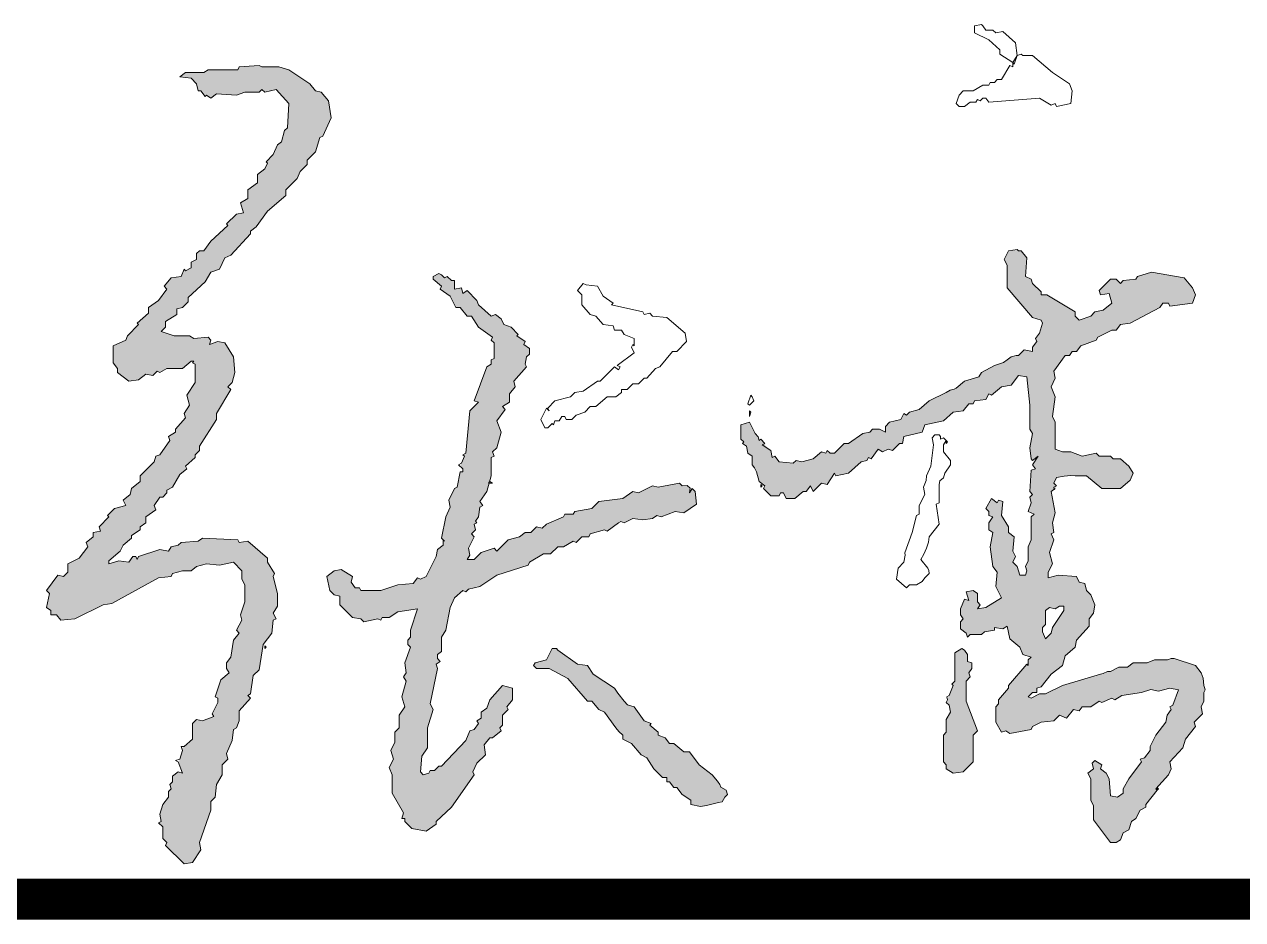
# Model space of a CAD drawing. Extents: x 1188826 to 1909461, y 608442 to 1651179.
# Drawn here: x 1319473 to 1319993, y 665252 to 665634 of the extents above; entities that cross this region are included whole.
import ezdxf

# ---------------------------------------------------------------- set-up
doc = ezdxf.new("R2010")
doc.units = 0
doc.header["$LTSCALE"] = 1000
doc.header["$MEASUREMENT"] = 0
doc.layers.add('图框', color=140, linetype='Continuous')
doc.layers.add('签名', color=7, linetype='Continuous', lineweight=18)

# ---------------------------------------------------------------- blocks, each defined once
blk = doc.blocks.new('tq123')
at = {"layer": '签名'}
h = blk.add_hatch(color=2, dxfattribs=at)
h.dxf.hatch_style = 1
h.paths.add_polyline_path([(-1979, 7874.9), (-1968.1, 7876.1), (-1966.9, 7878.5), (-1958.5, 7880.9), (-1951.2, 7880.9), (-1946.4, 7884.5), (-1937.9, 7887), (-1927, 7885.8), (-1914.9, 7888.2), (-1907.7, 7880.9), (-1907.7, 7873.7), (-1905.2, 7868.8), (-1905.2, 7854.3), (-1908.9, 7843.4), (-1907.7, 7838.6), (-1912.5, 7830.1), (-1910.1, 7827.7), (-1914.9, 7821.6), (-1917.3, 7807.1), (-1921, 7802.3), (-1921, 7797.5), (-1918.5, 7793.8), (-1925.8, 7787.8), (-1930.6, 7773.3), (-1928.2, 7772), (-1928.2, 7768.4), (-1933.1, 7758.7), (-1931.8, 7756.3), (-1941.5, 7752.7), (-1946.4, 7753.9), (-1950, 7750.3), (-1950, 7737), (-1959.1, 7729.3), (-1958.5, 7727.3), (-1961.9, 7717), (-1958.5, 7707.9), (-1962.1, 7709.1), (-1966.9, 7705.5), (-1966.9, 7700.7), (-1969.3, 7698.3), (-1968.1, 7694.6), (-1970.6, 7692.2), (-1970.6, 7687.4), (-1975.4, 7681.3), (-1977.8, 7672.9), (-1976.6, 7666.8), (-1979, 7665.6), (-1975.4, 7662), (-1975.4, 7652.3), (-1971.8, 7648.7), (-1973, 7646.3), (-1957.2, 7630.5), (-1950, 7631.7), (-1942.7, 7642.6), (-1943.9, 7648.7), (-1934.3, 7676.5), (-1934.3, 7683.7), (-1930.6, 7687.4), (-1929.4, 7698.3), (-1924.6, 7706.7), (-1924.6, 7715.2), (-1919.8, 7720), (-1921, 7724.9), (-1916.1, 7735.8), (-1914.9, 7745.4), (-1912.5, 7746.6), (-1910.1, 7752.7), (-1910.1, 7761.2), (-1900.4, 7772), (-1902.8, 7774.5), (-1900.4, 7775.7), (-1898, 7791.4), (-1893.1, 7796.2), (-1889.5, 7818), (-1882.3, 7827.7), (-1881, 7838.6), (-1878.6, 7839.8), (-1881, 7844.6), (-1877.4, 7850.7), (-1877.4, 7861.6), (-1881, 7876.1), (-1879.8, 7878.5), (-1885.9, 7888.2), (-1885.9, 7891.8), (-1902.8, 7906.3), (-1910.1, 7905.1), (-1911.3, 7907.5), (-1941.5, 7908.7), (-1945.2, 7906.3), (-1959.7, 7905.1), (-1962.1, 7902.7), (-1968.1, 7901.5), (-1970.6, 7897.8), (-1977.8, 7899.1), (-1996, 7893), (-1997.2, 7890.6), (-1998.4, 7893), (-2000.8, 7893), (-2004.4, 7888.2), (-2012.9, 7889.4), (-2021.4, 7887), (-2021.4, 7889.4), (-2011.7, 7897.8), (-2009.3, 7902.7), (-2002, 7908.7), (-2002, 7911.2), (-1994.7, 7916), (-1994.7, 7918.4), (-1989.9, 7922), (-1989.9, 7926.9), (-1981.4, 7932.9), (-1982.7, 7936.6), (-1977.8, 7943.8), (-1975.4, 7943.8), (-1971.8, 7947.4), (-1971.8, 7949.9), (-1966.9, 7952.3), (-1960.9, 7963.2), (-1954.8, 7968), (-1956, 7970.4), (-1947.6, 7977.7), (-1947.6, 7980.1), (-1943.9, 7983.7), (-1943.9, 7987.4), (-1929.4, 8010.3), (-1929.4, 8015.2), (-1917.3, 8035.7), (-1919.8, 8038.2), (-1916.1, 8041.8), (-1913.7, 8050.3), (-1914.9, 8063.6), (-1922.2, 8075.7), (-1928.2, 8076.9), (-1935.5, 8074.4), (-1934.3, 8078.1), (-1936.7, 8080.5), (-1948.8, 8079.3), (-1952.4, 8081.7), (-1965.7, 8081.7), (-1976.6, 8085.3), (-1973, 8089), (-1973, 8093.8), (-1963.3, 8099.9), (-1963.3, 8104.7), (-1958.5, 8105.9), (-1953.6, 8110.7), (-1953.6, 8114.4), (-1939.1, 8127.7), (-1934.3, 8136.1), (-1927, 8138.6), (-1922.2, 8148.2), (-1917.3, 8150.7), (-1900.4, 8168.8), (-1900.4, 8171.2), (-1895.6, 8174.8), (-1885.9, 8188.2), (-1870.2, 8201.5), (-1870.2, 8206.3), (-1860.5, 8216), (-1858.1, 8222), (-1852, 8228.1), (-1852, 8231.7), (-1844.8, 8239), (-1841.1, 8251.1), (-1838.7, 8252.3), (-1831.5, 8268), (-1833.9, 8282.5), (-1839.9, 8289.8), (-1844.8, 8291), (-1849.6, 8297), (-1867.7, 8309.1), (-1876.2, 8311.5), (-1890.7, 8311.5), (-1893.1, 8312.7), (-1910.1, 8311.5), (-1911.3, 8309.1), (-1936.7, 8309.1), (-1940.3, 8306.7), (-1956, 8306.7), (-1960.9, 8303.1), (-1951.2, 8301.9), (-1946.4, 8297), (-1945.2, 8291), (-1942.7, 8291), (-1939.1, 8286.1), (-1937.9, 8287.3), (-1934.3, 8284.9), (-1929.4, 8288.5), (-1912.5, 8287.3), (-1905.2, 8289.8), (-1893.1, 8289.8), (-1890.7, 8292.2), (-1888.3, 8289.8), (-1878.6, 8292.2), (-1867.7, 8280.1), (-1868.9, 8259.5), (-1871.4, 8257.1), (-1873.8, 8247.4), (-1877.4, 8245), (-1881, 8236.5), (-1887.1, 8230.5), (-1885.9, 8229.3), (-1888.3, 8224.4), (-1894.3, 8219.6), (-1894.3, 8212.3), (-1902.8, 8206.3), (-1902.8, 8199), (-1908.9, 8195.4), (-1906.4, 8186.9), (-1912.5, 8185.7), (-1921, 8177.3), (-1919.8, 8176.1), (-1934.3, 8162.7), (-1940.3, 8154.3), (-1943.9, 8154.3), (-1946.4, 8151.9), (-1946.4, 8147), (-1951.2, 8144.6), (-1951.2, 8139.8), (-1958.2, 8136.3), (-1959.7, 8132.5), (-1968.1, 8131.3), (-1974.2, 8124), (-1971.8, 8121.6), (-1979, 8111.9), (-1987.5, 8105.9), (-1987.5, 8101.1), (-1997.2, 8092.6), (-1996, 8091.4), (-2005.6, 8081.7), (-2006.8, 8078.1), (-2017.7, 8073.2), (-2017.7, 8058.7), (-2014.1, 8053.9), (-2014.1, 8050.3), (-2004.4, 8043), (-1996, 8044.2), (-1989.9, 8049), (-1983.9, 8047.8), (-1980.2, 8051.5), (-1977.8, 8050.3), (-1971.8, 8053.9), (-1958.5, 8053.9), (-1951.2, 8059.9), (-1948.8, 8059.9), (-1950, 8058.7), (-1947.6, 8057.5), (-1947.6, 8041.8), (-1954.8, 8030.9), (-1952.4, 8022.4), (-1957.2, 8015.2), (-1956, 8011.5), (-1964.5, 8001.9), (-1964.5, 7999.5), (-1970.6, 7995.8), (-1969.3, 7992.2), (-1977.8, 7980.1), (-1981.4, 7978.9), (-1982.7, 7974.1), (-1994.7, 7962), (-1994.7, 7957.1), (-2002, 7951.1), (-2003.2, 7946.2), (-2009.3, 7941.4), (-2006.8, 7936.6), (-2016.5, 7934.1), (-2022.6, 7928.1), (-2021.4, 7926.9), (-2029.8, 7918.4), (-2028.6, 7914.8), (-2034.7, 7913.6), (-2034.7, 7909.9), (-2040.7, 7905.1), (-2039.5, 7901.5), (-2046.8, 7891.8), (-2056.4, 7887), (-2056.4, 7879.7), (-2060.1, 7876.1), (-2064.9, 7877.3), (-2074.6, 7864), (-2072.2, 7861.6), (-2074.6, 7849.5), (-2071, 7847), (-2071, 7843.4), (-2066.1, 7843.4), (-2062.5, 7838.6), (-2050.4, 7839.8), (-2026.2, 7851.9), (-2018.9, 7853.1)])
h = blk.add_hatch(color=2, dxfattribs=at)
h.dxf.hatch_style = 1
h.paths.add_polyline_path([(-1198.4, 8068.4), (-1194.7, 8068.4), (-1191.1, 8073.2), (-1177.8, 8078.1), (-1176.6, 8080.5), (-1164.5, 8086.5), (-1160.9, 8086.5), (-1157.2, 8091.4), (-1148.8, 8092.6), (-1123.4, 8105.9), (-1121, 8109.5), (-1116.1, 8109.5), (-1114.9, 8107.1), (-1095.6, 8109.5), (-1093.1, 8116.8), (-1095.6, 8122.8), (-1102.8, 8131.3), (-1130.6, 8136.1), (-1142.7, 8132.5), (-1143.9, 8130.1), (-1154.8, 8128.9), (-1157.2, 8126.5), (-1160.9, 8130.1), (-1165.7, 8130.1), (-1175.4, 8120.4), (-1174.2, 8116.8), (-1166.9, 8118), (-1164.5, 8109.5), (-1171.8, 8103.5), (-1179, 8102.3), (-1182.6, 8098.6), (-1192.3, 8095), (-1195.9, 8098.6), (-1195.9, 8102.3), (-1220.1, 8116.8), (-1225, 8116.8), (-1225, 8119.2), (-1232.2, 8126.5), (-1233.4, 8130.1), (-1238.3, 8132.5), (-1237.1, 8148.2), (-1241.9, 8154.3), (-1244.3, 8154.3), (-1245.5, 8155.5), (-1252.8, 8154.3), (-1256.4, 8147), (-1254, 8142.2), (-1254, 8122.8), (-1232.2, 8097.4), (-1225, 8095), (-1223.8, 8092.6), (-1226.2, 8084.1), (-1229.8, 8079.3), (-1228.6, 8076.9), (-1232.2, 8072), (-1232.2, 8068.4), (-1239.5, 8069.6), (-1244.3, 8064.8), (-1246.3, 8064.9), (-1250.4, 8063.6), (-1254, 8061.1), (-1257.2, 8058.9), (-1264.9, 8056.3), (-1275.8, 8050.3), (-1278.2, 8046.6), (-1290.3, 8043), (-1297.6, 8037), (-1299.3, 8036.2), (-1302.6, 8035.2), (-1306, 8033.3), (-1320.5, 8026.1), (-1329, 8018.8), (-1337.5, 8016.4), (-1339.9, 8014), (-1342.3, 8015.2), (-1344.7, 8010.3), (-1354.4, 8007.9), (-1358, 8004.3), (-1358, 7999.5), (-1362.9, 8001.9), (-1368.9, 8001.9), (-1371.3, 7999.5), (-1377.4, 7998.2), (-1389.5, 7989.8), (-1393.1, 7989.8), (-1401.6, 7981.3), (-1405.2, 7981.3), (-1407.6, 7983.7), (-1408.8, 7981.3), (-1412.5, 7982.5), (-1419.7, 7976.5), (-1429.4, 7974.1), (-1434.2, 7975.3), (-1436.7, 7972.8), (-1448.8, 7974.1), (-1452.4, 7978.9), (-1454.8, 7977.7), (-1456, 7983.7), (-1460.4, 7987.6), (-1460.9, 7989.8), (-1464.5, 7993.4), (-1465.7, 7992.2), (-1466.7, 7995.3), (-1469.3, 7998.2), (-1474.2, 8007.9), (-1481.4, 8005.5), (-1481.4, 7993.4), (-1479, 7991), (-1480.2, 7989.8), (-1476.6, 7987.4), (-1475.4, 7981.3), (-1471.7, 7978.9), (-1471.7, 7971.6), (-1469.6, 7968.4), (-1468.1, 7965.6), (-1465.7, 7957.1), (-1460.9, 7953.5), (-1462.1, 7951.1), (-1456, 7945), (-1448.8, 7945), (-1447.5, 7947.4), (-1445.1, 7947.4), (-1442.7, 7942.6), (-1435.4, 7942.6), (-1428.2, 7948.7), (-1425.8, 7948.7), (-1422.1, 7953.5), (-1419.7, 7948.7), (-1412.5, 7955.9), (-1407.6, 7954.7), (-1401.6, 7964.4), (-1400.4, 7962), (-1389.5, 7964.4), (-1378.6, 7974.1), (-1373.8, 7975.3), (-1372.5, 7977.7), (-1370.1, 7976.5), (-1364.1, 7984.9), (-1360.5, 7982.5), (-1355.6, 7984.9), (-1352, 7983.7), (-1345.9, 7989.8), (-1343.5, 7989.8), (-1342.3, 7995.8), (-1326.6, 7999.5), (-1324.2, 8005.5), (-1308.4, 8009.1), (-1300, 8016.4), (-1291.5, 8017.6), (-1286.7, 8023.6), (-1283, 8023.6), (-1281.8, 8026.1), (-1272.2, 8027.3), (-1269.7, 8032.1), (-1267.3, 8030.9), (-1258.8, 8038.2), (-1250.4, 8039.4), (-1244.3, 8047.8), (-1237.1, 8046.6), (-1234.7, 8022.4), (-1234.7, 8001.9), (-1232.2, 7998.2), (-1234.7, 7986.1), (-1233.4, 7976.5), (-1232.2, 7975.3), (-1227.4, 7978.9), (-1232.2, 7971.6), (-1229.8, 7968), (-1233.4, 7966.8), (-1234.7, 7948.7), (-1232.2, 7946.2), (-1234.7, 7943.8), (-1233.4, 7939), (-1235.9, 7931.7), (-1231, 7929.3), (-1233.4, 7926.9), (-1233.4, 7907.5), (-1235.9, 7901.5), (-1235.9, 7889.4), (-1238.3, 7884.5), (-1237.1, 7880.9), (-1238.3, 7877.3), (-1243.1, 7877.3), (-1245.5, 7884.5), (-1249.2, 7888.2), (-1246.8, 7893), (-1249.2, 7897.8), (-1248, 7909.9), (-1252.8, 7913.6), (-1252.8, 7918.4), (-1258.8, 7928.1), (-1257.6, 7940.2), (-1261.3, 7941.4), (-1262.5, 7939), (-1267.3, 7942.6), (-1272.2, 7934.1), (-1269.7, 7931.7), (-1269.7, 7928.1), (-1266.1, 7926.9), (-1269.7, 7922), (-1269.7, 7916), (-1266.1, 7913.6), (-1268.5, 7901.5), (-1266.1, 7884.5), (-1262.5, 7879.7), (-1263.7, 7867.6), (-1258.8, 7857.9), (-1272.2, 7849.5), (-1279.4, 7848.3), (-1277, 7851.9), (-1279.4, 7854.3), (-1279.4, 7861.6), (-1283, 7864), (-1289.1, 7862.8), (-1286.7, 7855.5), (-1290.3, 7856.7), (-1293.9, 7848.3), (-1293.9, 7843.4), (-1291.5, 7839.8), (-1293.9, 7837.4), (-1293.9, 7831.3), (-1289.1, 7827.7), (-1287.9, 7824.1), (-1285.5, 7826.5), (-1275.8, 7826.5), (-1273.4, 7828.9), (-1264.9, 7830.1), (-1264.9, 7832.5), (-1257.6, 7831.3), (-1254, 7833.7), (-1251.6, 7822.9), (-1243.1, 7815.6), (-1240.7, 7809.5), (-1233.4, 7807.1), (-1235.9, 7804.7), (-1236.1, 7803.4), (-1237.2, 7800.9), (-1237.1, 7801.1), (-1235.9, 7799.9), (-1237.2, 7800.9), (-1252.8, 7782.9), (-1252.8, 7780.5), (-1261.3, 7770.8), (-1261.3, 7767.2), (-1263.7, 7764.8), (-1263.7, 7751.5), (-1258.8, 7743), (-1255.2, 7744.2), (-1251.6, 7741.8), (-1233.4, 7745.4), (-1232.2, 7747.9), (-1225, 7751.5), (-1214.1, 7752.7), (-1209.3, 7757.5), (-1203.2, 7755.1), (-1197.2, 7762.4), (-1192.3, 7761.2), (-1189.9, 7764.8), (-1182.6, 7764.8), (-1175.4, 7769.6), (-1173, 7768.4), (-1164.5, 7772), (-1162.1, 7770.8), (-1156, 7774.5), (-1140.3, 7776.7), (-1140.3, 7776.9), (-1140.2, 7776.7), (-1139.1, 7776.9), (-1131.1, 7779.4), (-1124.6, 7778.1), (-1114.9, 7780.5), (-1107.6, 7779.3), (-1112.5, 7766), (-1114.9, 7764.8), (-1113.7, 7762.4), (-1117.3, 7757.5), (-1118.5, 7751.5), (-1127, 7740.6), (-1131.8, 7730.9), (-1131.8, 7727.3), (-1136.7, 7721.2), (-1140.3, 7720), (-1139.1, 7717.6), (-1150, 7703.1), (-1154.8, 7694.6), (-1154.8, 7691), (-1159.7, 7687.4), (-1165.7, 7688.6), (-1166.9, 7703.1), (-1169.3, 7707.9), (-1174.2, 7711.6), (-1173, 7715.2), (-1179, 7718.8), (-1181.4, 7716.4), (-1180.2, 7711.6), (-1185.1, 7707.9), (-1182.6, 7703.1), (-1182.6, 7685), (-1180.2, 7680.1), (-1180.2, 7668), (-1165.7, 7648.7), (-1160.9, 7648.7), (-1157.2, 7651.1), (-1154.8, 7657.1), (-1150, 7659.6), (-1147.6, 7666.8), (-1143.9, 7669.2), (-1140.3, 7676.5), (-1135.5, 7678.9), (-1135.5, 7681.3), (-1125.8, 7693.4), (-1127, 7694.6), (-1116.1, 7706.7), (-1113.7, 7711.6), (-1114.9, 7717.6), (-1104, 7729.7), (-1101.6, 7737), (-1093.1, 7747.9), (-1094.3, 7751.5), (-1087.1, 7758.7), (-1088.3, 7764.8), (-1085.9, 7769.6), (-1085.9, 7776.9), (-1084.7, 7779.2), (-1085.5, 7781.1), (-1085.9, 7782.9), (-1086.6, 7789.1), (-1088.3, 7793.8), (-1093.1, 7799.9), (-1111.3, 7805.9), (-1113.7, 7805.9), (-1117, 7804.7), (-1118.5, 7804.7), (-1128.2, 7804.7), (-1134.3, 7802.3), (-1146.4, 7802.3), (-1151.2, 7798.7), (-1158.5, 7798.7), (-1165.7, 7795), (-1166.6, 7794.8), (-1168.1, 7795), (-1171.9, 7793.1), (-1174.2, 7792.6), (-1206.8, 7782.9), (-1221.3, 7775.7), (-1226.2, 7775.7), (-1233.4, 7772), (-1235.9, 7773.3), (-1232.2, 7776.9), (-1228.6, 7776.9), (-1228.6, 7780.5), (-1225, 7781.7), (-1216.5, 7792.6), (-1206.8, 7799.9), (-1204.4, 7808.3), (-1195.9, 7815.6), (-1194.7, 7821.6), (-1183.9, 7833.7), (-1183.9, 7839.8), (-1180.2, 7844.6), (-1179, 7851.9), (-1182.6, 7860.3), (-1186.3, 7864), (-1187.5, 7870), (-1192.3, 7871.2), (-1194.7, 7876.1), (-1210.5, 7877.3), (-1218.9, 7874.9), (-1218.9, 7879.7), (-1215.3, 7887), (-1217.7, 7896.6), (-1214.1, 7907.5), (-1216.5, 7912.4), (-1214.1, 7913.6), (-1215.3, 7922), (-1212.9, 7930.5), (-1216.5, 7948.7), (-1212.9, 7951.1), (-1211.7, 7953.5), (-1214.1, 7955.9), (-1211.7, 7960.7), (-1205.3, 7961.9), (-1199.5, 7962.4), (-1195.9, 7962), (-1186.3, 7962), (-1173, 7951.1), (-1157.2, 7951.1), (-1148.8, 7958.3), (-1146.4, 7964.4), (-1150, 7970.4), (-1157.2, 7976.5), (-1163.3, 7976.5), (-1165.7, 7978.9), (-1175.4, 7978.9), (-1177.8, 7981.3), (-1189.9, 7978.9), (-1199.6, 7982.5), (-1206.8, 7982.5), (-1212.9, 7984.9), (-1212.9, 8007.9), (-1215.3, 8012.8), (-1212.9, 8029.7), (-1216.5, 8038.2), (-1212.9, 8045.4), (-1214.1, 8051.5), (-1204.4, 8064.8), (-1200.8, 8064.8)])
h.paths.add_polyline_path([(-1205.6, 7850.7), (-1205.6, 7847), (-1215.3, 7832.5), (-1216.5, 7827.7), (-1221.3, 7822.9), (-1223.8, 7828.9), (-1223.8, 7832.5), (-1221.3, 7834.9), (-1221.3, 7847), (-1217.7, 7849.5), (-1212.9, 7848.3), (-1209.3, 7850.7)], flags=16)
h = blk.add_hatch(color=2, dxfattribs=at)
h.dxf.hatch_style = 1
h.paths.add_polyline_path([(-1750.4, 7876.1), (-1755.2, 7873.7), (-1757.7, 7874.9), (-1761.3, 7870), (-1774.6, 7868.8), (-1789.1, 7864), (-1806, 7864), (-1807.3, 7866.4), (-1810.9, 7866.4), (-1814.5, 7871.2), (-1813.3, 7876.1), (-1823, 7882.1), (-1829, 7880.9), (-1835.1, 7876.1), (-1832.7, 7864), (-1829, 7860.3), (-1824.2, 7859.1), (-1824.2, 7851.9), (-1813.3, 7841), (-1806, 7839.8), (-1803.6, 7837.4), (-1791.5, 7839.8), (-1789.1, 7838.6), (-1787.9, 7841), (-1781.9, 7841), (-1774.6, 7845.8), (-1757.7, 7848.3), (-1763.7, 7830.1), (-1763.7, 7824.1), (-1766.1, 7821.6), (-1766.1, 7818), (-1763.7, 7815.6), (-1768.6, 7802.3), (-1767.3, 7793.8), (-1769.8, 7790.2), (-1767.3, 7786.6), (-1771, 7773.3), (-1768.6, 7764.8), (-1773.4, 7757.5), (-1773.4, 7746.6), (-1777, 7743), (-1777, 7734.6), (-1780.6, 7727.3), (-1778.2, 7720), (-1781.9, 7712.8), (-1779.4, 7706.7), (-1779.4, 7691), (-1769.8, 7674.1), (-1771, 7669.2), (-1768.6, 7669.2), (-1768.6, 7666.8), (-1762.5, 7660.8), (-1750.4, 7658.3), (-1741.9, 7664.4), (-1741.9, 7666.8), (-1728.6, 7678.9), (-1709.3, 7706.7), (-1710.5, 7709.1), (-1706.9, 7716.4), (-1699.6, 7723.7), (-1700.8, 7732.1), (-1696, 7738.2), (-1693.6, 7738.2), (-1686.3, 7744.2), (-1687.5, 7746.6), (-1685.1, 7749.1), (-1685.1, 7757.5), (-1680.3, 7762.4), (-1681.5, 7764.8), (-1676.6, 7770.8), (-1676.6, 7780.5), (-1685.1, 7782.9), (-1696, 7770.8), (-1698.4, 7763.6), (-1703.2, 7760), (-1703.2, 7755.1), (-1706.9, 7752.7), (-1705.7, 7750.3), (-1709.3, 7745.4), (-1712.9, 7744.2), (-1716.5, 7735.8), (-1737.1, 7714), (-1739.5, 7714), (-1743.1, 7710.4), (-1746.8, 7710.4), (-1748, 7707.9), (-1752.8, 7706.7), (-1755.2, 7709.1), (-1754, 7722.5), (-1749.2, 7729.7), (-1749.2, 7746.6), (-1744.4, 7762.4), (-1746.8, 7767.2), (-1740.7, 7797.5), (-1741.9, 7801.1), (-1738.3, 7803.5), (-1740.7, 7805.9), (-1740.7, 7809.5), (-1737.1, 7812), (-1737.1, 7824.1), (-1733.5, 7830.1), (-1729.8, 7849.5), (-1726.2, 7857.9), (-1719, 7864), (-1716.5, 7862.8), (-1714.1, 7865.2), (-1704.4, 7867.6), (-1689.9, 7877.3), (-1663.3, 7885.8), (-1662.1, 7888.2), (-1650, 7895.4), (-1644, 7895.4), (-1637.9, 7901.5), (-1633.1, 7901.5), (-1624.6, 7906.3), (-1622.2, 7905.1), (-1617.4, 7909.9), (-1611.3, 7909.9), (-1610.1, 7912.4), (-1598, 7916), (-1595.6, 7914.8), (-1584.6, 7923), (-1581.1, 7922), (-1573.8, 7925.7), (-1565.3, 7924.5), (-1556.9, 7925.7), (-1553.2, 7928.1), (-1549.6, 7926.9), (-1537.5, 7931.7), (-1530.3, 7930.5), (-1519.4, 7937.8), (-1520.6, 7948.7), (-1523, 7951.1), (-1525.4, 7947.4), (-1524.8, 7951.5), (-1527.3, 7953.9), (-1531.5, 7953.5), (-1533.9, 7955.9), (-1552, 7952.3), (-1556.9, 7953.5), (-1569, 7947.4), (-1573.8, 7948.7), (-1582.3, 7942.6), (-1602.8, 7940.2), (-1608.9, 7934.1), (-1623.4, 7931.7), (-1624.6, 7929.3), (-1631.9, 7929.3), (-1633.1, 7926.9), (-1647.6, 7920.8), (-1651.2, 7917.2), (-1656.1, 7918.4), (-1660.9, 7913.6), (-1665.7, 7913.6), (-1670.6, 7909.9), (-1680.3, 7907.5), (-1689.9, 7897.8), (-1692.3, 7900.3), (-1703.2, 7896.6), (-1709.3, 7890.6), (-1715.3, 7890.6), (-1712.9, 7894.2), (-1714.1, 7900.3), (-1709.3, 7909.9), (-1711.7, 7912.4), (-1708.1, 7916), (-1709.3, 7920.8), (-1706.9, 7922), (-1708.1, 7923.2), (-1705.7, 7926.9), (-1704.4, 7935.3), (-1702, 7936.6), (-1704.4, 7940.2), (-1698.4, 7948.7), (-1696.4, 7955.9), (-1697.2, 7955.9), (-1696.1, 7957), (-1694.8, 7962), (-1694.8, 7977.7), (-1692.3, 7978.9), (-1693.6, 7982.5), (-1689.9, 7986.1), (-1686.3, 7999.5), (-1689.9, 8009.1), (-1682.7, 8018.8), (-1685.1, 8021.2), (-1679, 8024.9), (-1679, 8032.1), (-1674.2, 8038.2), (-1675.4, 8043), (-1664.5, 8055.1), (-1665.7, 8057.5), (-1664.5, 8063.6), (-1662.1, 8066), (-1662.1, 8070.8), (-1666.9, 8074.4), (-1665.7, 8076.9), (-1673, 8081.7), (-1671.8, 8082.9), (-1677.8, 8089), (-1683.9, 8091.4), (-1686.3, 8096.2), (-1691.1, 8099.9), (-1694.8, 8098.6), (-1705.7, 8108.3), (-1706.9, 8111.9), (-1715.3, 8120.4), (-1719, 8118), (-1720.2, 8122.8), (-1726.2, 8121.6), (-1726.2, 8128.9), (-1728.6, 8128.9), (-1732.3, 8132.5), (-1734.7, 8131.3), (-1737.1, 8133.7), (-1739.5, 8134.9), (-1744.4, 8132.5), (-1744.4, 8130.1), (-1737.1, 8124), (-1738.3, 8121.6), (-1729.8, 8115.6), (-1725, 8105.9), (-1721.4, 8105.9), (-1715.3, 8098.6), (-1711.7, 8098.6), (-1705.7, 8089), (-1693.6, 8080.5), (-1694.8, 8078.1), (-1692.3, 8075.7), (-1692.3, 8062.4), (-1694.8, 8061.1), (-1694.8, 8057.5), (-1698.4, 8055.1), (-1709.3, 8026.1), (-1705.7, 8024.9), (-1712.9, 8017.6), (-1716.5, 7981.3), (-1719, 7980.1), (-1717.7, 7978.9), (-1721.2, 7970.3), (-1719, 7968), (-1719, 7965.6), (-1721.4, 7965.6), (-1723.8, 7952.3), (-1726.2, 7951.1), (-1731.1, 7941.4), (-1729.8, 7935.3), (-1733.5, 7926.9), (-1737.1, 7908.7), (-1735.9, 7907.5), (-1735.9, 7902.7), (-1740.7, 7899.1), (-1741.9, 7893)])
h = blk.add_hatch(color=2, dxfattribs=at)
h.dxf.hatch_style = 1
h.paths.add_polyline_path([(-1561.7, 7721.2), (-1555.7, 7711.6), (-1548.4, 7704.3), (-1544.8, 7704.3), (-1544.8, 7700.7), (-1542.4, 7700.7), (-1538.7, 7695.8), (-1536.3, 7695.8), (-1531.5, 7689.8), (-1524.2, 7685), (-1524.2, 7681.3), (-1515.9, 7679.5), (-1510.8, 7680.5), (-1500.5, 7682.9), (-1497.4, 7683.5), (-1495.2, 7687.4), (-1492.8, 7689.8), (-1494, 7693.4), (-1498.5, 7696), (-1499.3, 7698.3), (-1501.4, 7701.3), (-1506.1, 7706.7), (-1517, 7715.2), (-1525.4, 7726.1), (-1530.3, 7726.1), (-1538.7, 7733.3), (-1542.4, 7733.3), (-1546, 7738.2), (-1552, 7740.6), (-1552, 7743), (-1559.3, 7749.1), (-1558.1, 7750.3), (-1564.1, 7752.7), (-1572.6, 7764.8), (-1578.4, 7766.4), (-1581.1, 7769.6), (-1586.6, 7776.4), (-1589.5, 7780.5), (-1607.7, 7792.6), (-1612.5, 7799.9), (-1621, 7801.1), (-1639.6, 7814.4), (-1642.8, 7814.4), (-1647.6, 7804.7), (-1657.3, 7802.3), (-1658.5, 7799.9), (-1656.1, 7797.5), (-1645.2, 7797.5), (-1629.4, 7789), (-1612.5, 7769.6), (-1608.9, 7769.6), (-1602.8, 7762.4), (-1598, 7760), (-1588.3, 7746.6), (-1585.8, 7743.6), (-1582.3, 7740.6), (-1582.3, 7737), (-1575, 7733.3), (-1566.5, 7723.7)])
h = blk.add_hatch(color=2, dxfattribs=at)
h.dxf.hatch_style = 1
h.paths.add_polyline_path([(-1306, 7743), (-1308.4, 7740.6), (-1308.4, 7717.6), (-1306, 7715.2), (-1306, 7711.6), (-1300, 7707.9), (-1291.5, 7709.1), (-1283, 7717.6), (-1283, 7740.6), (-1279.4, 7744.2), (-1289.1, 7769.6), (-1289.1, 7786.6), (-1285.5, 7790.2), (-1286.7, 7793.8), (-1284.2, 7797.5), (-1284.2, 7802.3), (-1287.9, 7803.5), (-1287.9, 7809.5), (-1290.3, 7813.2), (-1292.7, 7814.4), (-1298.8, 7810.8), (-1298.8, 7786.6), (-1301.2, 7784.1), (-1300, 7782.9), (-1304.9, 7771.3), (-1304.8, 7770.8), (-1306, 7768.4), (-1303.6, 7766), (-1302.4, 7760), (-1306, 7753.9)])
at = {"layer": '图框', "const_width": 35}
blk.add_lwpolyline([(-6995.1, 7600.3), (4.9, 7600.3)], dxfattribs=at)
at = {"layer": '签名', "color": 2, "elevation": 9704994.5}
for points in [[(-1274.6, 8346.6), (-1275.8, 8347.8), (-1281.8, 8346.6), (-1281.8, 8340.6), (-1269.7, 8334.5), (-1260.1, 8326), (-1260.1, 8322.4), (-1249.2, 8315.2), (-1245.5, 8321.2), (-1246.8, 8332.1), (-1257.6, 8341.8), (-1263.7, 8340.6), (-1266.1, 8343), (-1272.2, 8343), (-1274.6, 8346.6)], [(-1240.7, 8321.2), (-1241.9, 8322.4), (-1245.5, 8321.2), (-1248, 8313.9), (-1249.2, 8315.2), (-1249.2, 8311.5), (-1251.6, 8312.7), (-1258.8, 8300.6), (-1262.5, 8300.6), (-1264.9, 8298.2), (-1268.5, 8298.2), (-1269.7, 8295.8), (-1274.6, 8295.8), (-1283, 8291), (-1291.5, 8291), (-1295.1, 8287.3), (-1297.6, 8280.1), (-1295.1, 8277.7), (-1290.3, 8277.7), (-1285.5, 8281.3), (-1280.6, 8281.3), (-1279.4, 8283.7), (-1277, 8282.5), (-1274.6, 8284.9), (-1272.2, 8284.9), (-1269.7, 8281.3), (-1226.2, 8284.9), (-1216.5, 8278.9), (-1212.9, 8280.1), (-1211.7, 8277.7), (-1199.6, 8280.1), (-1198.4, 8291), (-1200.8, 8297), (-1215.3, 8306.7), (-1232.2, 8321.2), (-1240.7, 8321.2)], [(-1890.7, 8311.5), (-1893.1, 8312.7), (-1910.1, 8311.5), (-1911.3, 8309.1), (-1936.7, 8309.1), (-1940.3, 8306.7), (-1956, 8306.7), (-1960.9, 8303.1), (-1951.2, 8301.9), (-1946.4, 8297), (-1945.2, 8291), (-1942.7, 8291), (-1939.1, 8286.1), (-1937.9, 8287.3), (-1934.3, 8284.9), (-1929.4, 8288.5), (-1912.5, 8287.3), (-1905.2, 8289.8), (-1893.1, 8289.8), (-1890.7, 8292.2), (-1888.3, 8289.8), (-1878.6, 8292.2), (-1867.7, 8280.1), (-1868.9, 8259.5), (-1871.4, 8257.1), (-1873.8, 8247.4), (-1877.4, 8245), (-1881, 8236.5), (-1887.1, 8230.5), (-1885.9, 8229.3), (-1888.3, 8224.4), (-1894.3, 8219.6), (-1894.3, 8212.3), (-1902.8, 8206.3), (-1902.8, 8199), (-1908.9, 8195.4), (-1906.4, 8186.9), (-1912.5, 8185.7), (-1921, 8177.3), (-1919.8, 8176.1), (-1934.3, 8162.7), (-1940.3, 8154.3), (-1943.9, 8154.3), (-1946.4, 8151.9), (-1946.4, 8147), (-1951.2, 8144.6), (-1951.2, 8139.8), (-1956, 8137.3), (-1957.2, 8138.6), (-1959.7, 8132.5), (-1968.1, 8131.3), (-1974.2, 8124), (-1971.8, 8121.6), (-1979, 8111.9), (-1987.5, 8105.9), (-1987.5, 8101.1), (-1997.2, 8092.6), (-1996, 8091.4), (-2005.6, 8081.7), (-2006.8, 8078.1), (-2017.7, 8073.2), (-2017.7, 8058.7), (-2014.1, 8053.9), (-2014.1, 8050.3), (-2004.4, 8043), (-1996, 8044.2), (-1989.9, 8049), (-1983.9, 8047.8), (-1980.2, 8051.5), (-1977.8, 8050.3), (-1971.8, 8053.9), (-1958.5, 8053.9), (-1951.2, 8059.9), (-1948.8, 8059.9), (-1950, 8058.7), (-1947.6, 8057.5), (-1947.6, 8041.8), (-1954.8, 8030.9), (-1952.4, 8022.4), (-1957.2, 8015.2), (-1956, 8011.5), (-1964.5, 8001.9), (-1964.5, 7999.5), (-1970.6, 7995.8), (-1969.3, 7992.2), (-1977.8, 7980.1), (-1981.4, 7978.9), (-1982.7, 7974.1), (-1994.7, 7962), (-1994.7, 7957.1), (-2002, 7951.1), (-2003.2, 7946.2), (-2009.3, 7941.4), (-2006.8, 7936.6), (-2016.5, 7934.1), (-2022.6, 7928.1), (-2021.4, 7926.9), (-2029.8, 7918.4), (-2028.6, 7914.8), (-2034.7, 7913.6), (-2034.7, 7909.9), (-2040.7, 7905.1), (-2039.5, 7901.5), (-2046.8, 7891.8), (-2056.4, 7887), (-2056.4, 7879.7), (-2060.1, 7876.1), (-2064.9, 7877.3), (-2074.6, 7864), (-2072.2, 7861.6), (-2074.6, 7849.5), (-2071, 7847), (-2071, 7843.4), (-2066.1, 7843.4), (-2062.5, 7838.6), (-2050.4, 7839.8), (-2026.2, 7851.9), (-2018.9, 7853.1), (-1979, 7874.9), (-1968.1, 7876.1), (-1966.9, 7878.5), (-1958.5, 7880.9), (-1951.2, 7880.9), (-1946.4, 7884.5), (-1937.9, 7887), (-1927, 7885.8), (-1914.9, 7888.2), (-1907.7, 7880.9), (-1907.7, 7873.7), (-1905.2, 7868.8), (-1905.2, 7854.3), (-1908.9, 7843.4), (-1907.7, 7838.6), (-1912.5, 7830.1), (-1910.1, 7827.7), (-1914.9, 7821.6), (-1917.3, 7807.1), (-1921, 7802.3), (-1921, 7797.5), (-1918.5, 7793.8), (-1925.8, 7787.8), (-1930.6, 7773.3), (-1928.2, 7772), (-1928.2, 7768.4), (-1933.1, 7758.7), (-1931.8, 7756.3), (-1941.5, 7752.7), (-1946.4, 7753.9), (-1950, 7750.3), (-1950, 7737), (-1957.2, 7730.9), (-1959.7, 7730.9), (-1958.5, 7727.3), (-1960.9, 7720), (-1964.5, 7718.8), (-1962.1, 7717.6), (-1958.5, 7707.9), (-1962.1, 7709.1), (-1966.9, 7705.5), (-1966.9, 7700.7), (-1969.3, 7698.3), (-1968.1, 7694.6), (-1970.6, 7692.2), (-1970.6, 7687.4), (-1975.4, 7681.3), (-1977.8, 7672.9), (-1976.6, 7666.8), (-1979, 7665.6), (-1975.4, 7662), (-1975.4, 7652.3), (-1971.8, 7648.7), (-1973, 7646.3), (-1957.2, 7630.5), (-1950, 7631.7), (-1942.7, 7642.6), (-1943.9, 7648.7), (-1934.3, 7676.5), (-1934.3, 7683.7), (-1930.6, 7687.4), (-1929.4, 7698.3), (-1924.6, 7706.7), (-1924.6, 7715.2), (-1919.8, 7720), (-1921, 7724.9), (-1916.1, 7735.8), (-1914.9, 7745.4), (-1912.5, 7746.6), (-1910.1, 7752.7), (-1910.1, 7761.2), (-1900.4, 7772), (-1902.8, 7774.5), (-1900.4, 7775.7), (-1898, 7791.4), (-1893.1, 7796.2), (-1889.5, 7818), (-1882.3, 7827.7), (-1881, 7838.6), (-1878.6, 7839.8), (-1881, 7844.6), (-1877.4, 7850.7), (-1877.4, 7861.6), (-1881, 7876.1), (-1879.8, 7878.5), (-1885.9, 7888.2), (-1885.9, 7891.8), (-1902.8, 7906.3), (-1910.1, 7905.1), (-1911.3, 7907.5), (-1941.5, 7908.7), (-1945.2, 7906.3), (-1959.7, 7905.1), (-1962.1, 7902.7), (-1968.1, 7901.5), (-1970.6, 7897.8), (-1977.8, 7899.1), (-1996, 7893), (-1997.2, 7890.6), (-1998.4, 7893), (-2000.8, 7893), (-2004.4, 7888.2), (-2012.9, 7889.4), (-2021.4, 7887), (-2021.4, 7889.4), (-2011.7, 7897.8), (-2009.3, 7902.7), (-2002, 7908.7), (-2002, 7911.2), (-1994.7, 7916), (-1994.7, 7918.4), (-1989.9, 7922), (-1989.9, 7926.9), (-1981.4, 7932.9), (-1982.7, 7936.6), (-1977.8, 7943.8), (-1975.4, 7943.8), (-1971.8, 7947.4), (-1971.8, 7949.9), (-1966.9, 7952.3), (-1960.9, 7963.2), (-1954.8, 7968), (-1956, 7970.4), (-1947.6, 7977.7), (-1947.6, 7980.1), (-1943.9, 7983.7), (-1943.9, 7987.4), (-1929.4, 8010.3), (-1929.4, 8015.2), (-1917.3, 8035.7), (-1919.8, 8038.2), (-1916.1, 8041.8), (-1913.7, 8050.3), (-1914.9, 8063.6), (-1922.2, 8075.7), (-1928.2, 8076.9), (-1935.5, 8074.4), (-1934.3, 8078.1), (-1936.7, 8080.5), (-1948.8, 8079.3), (-1952.4, 8081.7), (-1965.7, 8081.7), (-1976.6, 8085.3), (-1973, 8089), (-1973, 8093.8), (-1963.3, 8099.9), (-1963.3, 8104.7), (-1958.5, 8105.9), (-1953.6, 8110.7), (-1953.6, 8114.4), (-1939.1, 8127.7), (-1934.3, 8136.1), (-1927, 8138.6), (-1922.2, 8148.2), (-1917.3, 8150.7), (-1900.4, 8168.8), (-1900.4, 8171.2), (-1895.6, 8174.8), (-1885.9, 8188.2), (-1870.2, 8201.5), (-1870.2, 8206.3), (-1860.5, 8216), (-1858.1, 8222), (-1852, 8228.1), (-1852, 8231.7), (-1844.8, 8239), (-1841.1, 8251.1), (-1838.7, 8252.3), (-1831.5, 8268), (-1833.9, 8282.5), (-1839.9, 8289.8), (-1844.8, 8291), (-1849.6, 8297), (-1867.7, 8309.1), (-1876.2, 8311.5), (-1890.7, 8311.5)], [(-1244.3, 8154.3), (-1245.5, 8155.5), (-1252.8, 8154.3), (-1256.4, 8147), (-1254, 8142.2), (-1254, 8122.8), (-1232.2, 8097.4), (-1225, 8095), (-1223.8, 8092.6), (-1226.2, 8084.1), (-1229.8, 8079.3), (-1228.6, 8076.9), (-1232.2, 8072), (-1232.2, 8068.4), (-1239.5, 8069.6), (-1244.3, 8064.8), (-1246.3, 8064.9), (-1250.4, 8063.6), (-1254, 8061.1), (-1257.2, 8058.9), (-1264.9, 8056.3), (-1275.8, 8050.3), (-1278.2, 8046.6), (-1290.3, 8043), (-1297.6, 8037), (-1299.3, 8036.2), (-1302.6, 8035.2), (-1306, 8033.3), (-1320.5, 8026.1), (-1329, 8018.8), (-1337.5, 8016.4), (-1339.9, 8014), (-1342.3, 8015.2), (-1344.7, 8010.3), (-1354.4, 8007.9), (-1358, 8004.3), (-1358, 7999.5), (-1362.9, 8001.9), (-1368.9, 8001.9), (-1371.3, 7999.5), (-1377.4, 7998.2), (-1389.5, 7989.8), (-1393.1, 7989.8), (-1401.6, 7981.3), (-1405.2, 7981.3), (-1407.6, 7983.7), (-1408.8, 7981.3), (-1412.5, 7982.5), (-1419.7, 7976.5), (-1429.4, 7974.1), (-1434.2, 7975.3), (-1436.7, 7972.8), (-1448.8, 7974.1), (-1452.4, 7978.9), (-1454.8, 7977.7), (-1456, 7983.7), (-1463.3, 7988.6), (-1460.9, 7989.8), (-1464.5, 7993.4), (-1465.7, 7992.2), (-1466.7, 7995.3), (-1469.3, 7998.2), (-1474.2, 8007.9), (-1481.4, 8005.5), (-1481.4, 7993.4), (-1479, 7991), (-1480.2, 7989.8), (-1476.6, 7987.4), (-1475.4, 7981.3), (-1471.7, 7978.9), (-1471.7, 7971.6), (-1469.8, 7968.8), (-1468.1, 7965.6), (-1465.7, 7957.1), (-1460.9, 7953.5), (-1462.1, 7951.1), (-1456, 7945), (-1448.8, 7945), (-1447.5, 7947.4), (-1445.1, 7947.4), (-1442.7, 7942.6), (-1435.4, 7942.6), (-1428.2, 7948.7), (-1425.8, 7948.7), (-1422.1, 7953.5), (-1419.7, 7948.7), (-1412.5, 7955.9), (-1407.6, 7954.7), (-1401.6, 7964.4), (-1400.4, 7962), (-1389.5, 7964.4), (-1378.6, 7974.1), (-1373.8, 7975.3), (-1372.5, 7977.7), (-1370.1, 7976.5), (-1364.1, 7984.9), (-1360.5, 7982.5), (-1355.6, 7984.9), (-1352, 7983.7), (-1345.9, 7989.8), (-1343.5, 7989.8), (-1342.3, 7995.8), (-1326.6, 7999.5), (-1324.2, 8005.5), (-1308.4, 8009.1), (-1300, 8016.4), (-1291.5, 8017.6), (-1286.7, 8023.6), (-1283, 8023.6), (-1281.8, 8026.1), (-1272.2, 8027.3), (-1269.7, 8032.1), (-1267.3, 8030.9), (-1258.8, 8038.2), (-1250.4, 8039.4), (-1244.3, 8047.8), (-1237.1, 8046.6), (-1234.7, 8022.4), (-1234.7, 8001.9), (-1232.2, 7998.2), (-1234.7, 7986.1), (-1233.4, 7976.5), (-1232.2, 7975.3), (-1227.4, 7978.9), (-1232.2, 7971.6), (-1229.8, 7968), (-1233.4, 7966.8), (-1234.7, 7948.7), (-1232.2, 7946.2), (-1234.7, 7943.8), (-1233.4, 7939), (-1235.9, 7931.7), (-1231, 7929.3), (-1233.4, 7926.9), (-1233.4, 7907.5), (-1235.9, 7901.5), (-1235.9, 7889.4), (-1238.3, 7884.5), (-1237.1, 7880.9), (-1238.3, 7877.3), (-1243.1, 7877.3), (-1245.5, 7884.5), (-1249.2, 7888.2), (-1246.8, 7893), (-1249.2, 7897.8), (-1248, 7909.9), (-1252.8, 7913.6), (-1252.8, 7918.4), (-1258.8, 7928.1), (-1257.6, 7940.2), (-1261.3, 7941.4), (-1262.5, 7939), (-1267.3, 7942.6), (-1272.2, 7934.1), (-1269.7, 7931.7), (-1269.7, 7928.1), (-1266.1, 7926.9), (-1269.7, 7922), (-1269.7, 7916), (-1266.1, 7913.6), (-1268.5, 7901.5), (-1266.1, 7884.5), (-1262.5, 7879.7), (-1263.7, 7867.6), (-1258.8, 7857.9), (-1272.2, 7849.5), (-1279.4, 7848.3), (-1277, 7851.9), (-1279.4, 7854.3), (-1279.4, 7861.6), (-1283, 7864), (-1289.1, 7862.8), (-1286.7, 7855.5), (-1290.3, 7856.7), (-1293.9, 7848.3), (-1293.9, 7843.4), (-1291.5, 7839.8), (-1293.9, 7837.4), (-1293.9, 7831.3), (-1289.1, 7827.7), (-1287.9, 7824.1), (-1285.5, 7826.5), (-1275.8, 7826.5), (-1273.4, 7828.9), (-1264.9, 7830.1), (-1264.9, 7832.5), (-1257.6, 7831.3), (-1254, 7833.7), (-1251.6, 7822.9), (-1243.1, 7815.6), (-1240.7, 7809.5), (-1233.4, 7807.1), (-1235.9, 7804.7), (-1236.1, 7803.4), (-1235.9, 7799.9), (-1237.1, 7801.1), (-1252.8, 7782.9), (-1252.8, 7780.5), (-1261.3, 7770.8), (-1261.3, 7767.2), (-1263.7, 7764.8), (-1263.7, 7751.5), (-1258.8, 7743), (-1255.2, 7744.2), (-1251.6, 7741.8), (-1233.4, 7745.4), (-1232.2, 7747.9), (-1225, 7751.5), (-1214.1, 7752.7), (-1209.3, 7757.5), (-1203.2, 7755.1), (-1197.2, 7762.4), (-1192.3, 7761.2), (-1189.9, 7764.8), (-1182.6, 7764.8), (-1175.4, 7769.6), (-1173, 7768.4), (-1164.5, 7772), (-1162.1, 7770.8), (-1156, 7774.5), (-1139.1, 7776.9), (-1131.1, 7779.4), (-1124.6, 7778.1), (-1114.9, 7780.5), (-1107.6, 7779.3), (-1112.5, 7766), (-1114.9, 7764.8), (-1113.7, 7762.4), (-1117.3, 7757.5), (-1118.5, 7751.5), (-1127, 7740.6), (-1131.8, 7730.9), (-1131.8, 7727.3), (-1136.7, 7721.2), (-1140.3, 7720), (-1139.1, 7717.6), (-1150, 7703.1), (-1154.8, 7694.6), (-1154.8, 7691), (-1159.7, 7687.4), (-1165.7, 7688.6), (-1166.9, 7703.1), (-1169.3, 7707.9), (-1174.2, 7711.6), (-1173, 7715.2), (-1179, 7718.8), (-1181.4, 7716.4), (-1180.2, 7711.6), (-1185.1, 7707.9), (-1182.6, 7703.1), (-1182.6, 7685), (-1180.2, 7680.1), (-1180.2, 7668), (-1165.7, 7648.7), (-1160.9, 7648.7), (-1157.2, 7651.1), (-1154.8, 7657.1), (-1150, 7659.6), (-1147.6, 7666.8), (-1143.9, 7669.2), (-1140.3, 7676.5), (-1135.5, 7678.9), (-1135.5, 7681.3), (-1125.8, 7693.4), (-1127, 7694.6), (-1116.1, 7706.7), (-1113.7, 7711.6), (-1114.9, 7717.6), (-1104, 7729.7), (-1101.6, 7737), (-1093.1, 7747.9), (-1094.3, 7751.5), (-1087.1, 7758.7), (-1088.3, 7764.8), (-1085.9, 7769.6), (-1085.9, 7776.9), (-1084.7, 7779.2), (-1085.5, 7781.1), (-1085.9, 7782.9), (-1086.6, 7789.1), (-1088.3, 7793.8), (-1093.1, 7799.9), (-1111.3, 7805.9), (-1113.7, 7805.9), (-1117, 7804.7), (-1118.5, 7804.7), (-1128.2, 7804.7), (-1134.3, 7802.3), (-1146.4, 7802.3), (-1151.2, 7798.7), (-1158.5, 7798.7), (-1165.7, 7795), (-1166.6, 7794.8), (-1168.1, 7795), (-1171.9, 7793.1), (-1174.2, 7792.6), (-1206.8, 7782.9), (-1221.3, 7775.7), (-1226.2, 7775.7), (-1233.4, 7772), (-1235.9, 7773.3), (-1232.2, 7776.9), (-1228.6, 7776.9), (-1228.6, 7780.5), (-1225, 7781.7), (-1216.5, 7792.6), (-1206.8, 7799.9), (-1204.4, 7808.3), (-1195.9, 7815.6), (-1194.7, 7821.6), (-1183.9, 7833.7), (-1183.9, 7839.8), (-1180.2, 7844.6), (-1179, 7851.9), (-1182.6, 7860.3), (-1186.3, 7864), (-1187.5, 7870), (-1192.3, 7871.2), (-1194.7, 7876.1), (-1210.5, 7877.3), (-1218.9, 7874.9), (-1218.9, 7879.7), (-1215.3, 7887), (-1217.7, 7896.6), (-1214.1, 7907.5), (-1216.5, 7912.4), (-1214.1, 7913.6), (-1215.3, 7922), (-1212.9, 7930.5), (-1216.5, 7948.7), (-1212.9, 7951.1), (-1213.9, 7950.4), (-1214.1, 7952.3), (-1214.1, 7952.3), (-1211.7, 7953.5), (-1214.1, 7955.9), (-1211.7, 7960.7), (-1205.3, 7961.9), (-1199.5, 7962.4), (-1195.9, 7962), (-1186.3, 7962), (-1173, 7951.1), (-1157.2, 7951.1), (-1148.8, 7958.3), (-1146.4, 7964.4), (-1150, 7970.4), (-1157.2, 7976.5), (-1163.3, 7976.5), (-1165.7, 7978.9), (-1175.4, 7978.9), (-1177.8, 7981.3), (-1189.9, 7978.9), (-1199.6, 7982.5), (-1206.8, 7982.5), (-1212.9, 7984.9), (-1212.9, 8007.9), (-1215.3, 8012.8), (-1212.9, 8029.7), (-1216.5, 8038.2), (-1212.9, 8045.4), (-1214.1, 8051.5), (-1204.4, 8064.8), (-1200.8, 8064.8), (-1198.4, 8068.4), (-1194.7, 8068.4), (-1191.1, 8073.2), (-1177.8, 8078.1), (-1176.6, 8080.5), (-1164.5, 8086.5), (-1160.9, 8086.5), (-1157.2, 8091.4), (-1148.8, 8092.6), (-1123.4, 8105.9), (-1121, 8109.5), (-1116.1, 8109.5), (-1114.9, 8107.1), (-1095.6, 8109.5), (-1093.1, 8116.8), (-1095.6, 8122.8), (-1102.8, 8131.3), (-1130.6, 8136.1), (-1142.7, 8132.5), (-1143.9, 8130.1), (-1154.8, 8128.9), (-1157.2, 8126.5), (-1160.9, 8130.1), (-1165.7, 8130.1), (-1175.4, 8120.4), (-1174.2, 8116.8), (-1166.9, 8118), (-1164.5, 8109.5), (-1171.8, 8103.5), (-1179, 8102.3), (-1182.6, 8098.6), (-1192.3, 8095), (-1195.9, 8098.6), (-1195.9, 8102.3), (-1220.1, 8116.8), (-1225, 8116.8), (-1225, 8119.2), (-1232.2, 8126.5), (-1233.4, 8130.1), (-1238.3, 8132.5), (-1237.1, 8148.2), (-1241.9, 8154.3), (-1244.3, 8154.3)], [(-1737.1, 8133.7), (-1739.5, 8134.9), (-1744.4, 8132.5), (-1744.4, 8130.1), (-1737.1, 8124), (-1738.3, 8121.6), (-1729.8, 8115.6), (-1725, 8105.9), (-1721.4, 8105.9), (-1715.3, 8098.6), (-1711.7, 8098.6), (-1705.7, 8089), (-1693.6, 8080.5), (-1694.8, 8078.1), (-1692.3, 8075.7), (-1692.3, 8062.4), (-1694.8, 8061.1), (-1694.8, 8057.5), (-1698.4, 8055.1), (-1709.3, 8026.1), (-1705.7, 8024.9), (-1712.9, 8017.6), (-1716.5, 7981.3), (-1719, 7980.1), (-1717.7, 7978.9), (-1720.2, 7972.8), (-1722.6, 7971.6), (-1719, 7968), (-1719, 7965.6), (-1721.4, 7965.6), (-1723.8, 7952.3), (-1726.2, 7951.1), (-1731.1, 7941.4), (-1729.8, 7935.3), (-1733.5, 7926.9), (-1737.1, 7908.7), (-1734.7, 7906.3), (-1734.7, 7906.3), (-1735.9, 7907.5), (-1735.9, 7902.7), (-1740.7, 7899.1), (-1741.9, 7893), (-1750.4, 7876.1), (-1755.2, 7873.7), (-1757.7, 7874.9), (-1761.3, 7870), (-1774.6, 7868.8), (-1789.1, 7864), (-1806, 7864), (-1807.3, 7866.4), (-1810.9, 7866.4), (-1814.5, 7871.2), (-1813.3, 7876.1), (-1823, 7882.1), (-1829, 7880.9), (-1835.1, 7876.1), (-1832.7, 7864), (-1829, 7860.3), (-1824.2, 7859.1), (-1824.2, 7851.9), (-1813.3, 7841), (-1806, 7839.8), (-1803.6, 7837.4), (-1791.5, 7839.8), (-1789.1, 7838.6), (-1787.9, 7841), (-1781.9, 7841), (-1774.6, 7845.8), (-1757.7, 7848.3), (-1763.7, 7830.1), (-1763.7, 7824.1), (-1766.1, 7821.6), (-1766.1, 7818), (-1763.7, 7815.6), (-1768.6, 7802.3), (-1767.3, 7793.8), (-1769.8, 7790.2), (-1767.3, 7786.6), (-1771, 7773.3), (-1768.6, 7764.8), (-1773.4, 7757.5), (-1773.4, 7746.6), (-1777, 7743), (-1777, 7734.6), (-1780.6, 7727.3), (-1778.2, 7720), (-1781.9, 7712.8), (-1779.4, 7706.7), (-1779.4, 7691), (-1769.8, 7674.1), (-1771, 7669.2), (-1768.6, 7669.2), (-1768.6, 7666.8), (-1762.5, 7660.8), (-1750.4, 7658.3), (-1741.9, 7664.4), (-1741.9, 7666.8), (-1728.6, 7678.9), (-1709.3, 7706.7), (-1710.5, 7709.1), (-1706.9, 7716.4), (-1699.6, 7723.7), (-1700.8, 7732.1), (-1696, 7738.2), (-1693.6, 7738.2), (-1686.3, 7744.2), (-1687.5, 7746.6), (-1685.1, 7749.1), (-1685.1, 7757.5), (-1680.3, 7762.4), (-1681.5, 7764.8), (-1676.6, 7770.8), (-1676.6, 7780.5), (-1685.1, 7782.9), (-1696, 7770.8), (-1698.4, 7763.6), (-1703.2, 7760), (-1703.2, 7755.1), (-1706.9, 7752.7), (-1705.7, 7750.3), (-1709.3, 7745.4), (-1712.9, 7744.2), (-1716.5, 7735.8), (-1737.1, 7714), (-1739.5, 7714), (-1743.1, 7710.4), (-1746.8, 7710.4), (-1748, 7707.9), (-1752.8, 7706.7), (-1755.2, 7709.1), (-1754, 7722.5), (-1749.2, 7729.7), (-1749.2, 7746.6), (-1744.4, 7762.4), (-1746.8, 7767.2), (-1740.7, 7797.5), (-1741.9, 7801.1), (-1738.3, 7803.5), (-1740.7, 7805.9), (-1740.7, 7809.5), (-1737.1, 7812), (-1737.1, 7824.1), (-1733.5, 7830.1), (-1729.8, 7849.5), (-1726.2, 7857.9), (-1719, 7864), (-1716.5, 7862.8), (-1714.1, 7865.2), (-1704.4, 7867.6), (-1689.9, 7877.3), (-1663.3, 7885.8), (-1662.1, 7888.2), (-1650, 7895.4), (-1644, 7895.4), (-1637.9, 7901.5), (-1633.1, 7901.5), (-1624.6, 7906.3), (-1622.2, 7905.1), (-1617.4, 7909.9), (-1611.3, 7909.9), (-1610.1, 7912.4), (-1598, 7916), (-1595.6, 7914.8), (-1585.9, 7922), (-1584, 7922.9), (-1581.1, 7922), (-1573.8, 7925.7), (-1565.3, 7924.5), (-1556.9, 7925.7), (-1553.2, 7928.1), (-1549.6, 7926.9), (-1537.5, 7931.7), (-1530.3, 7930.5), (-1519.4, 7937.8), (-1520.6, 7948.7), (-1523, 7951.1), (-1525.4, 7947.4), (-1524.8, 7951.5), (-1527.3, 7953.9), (-1531.5, 7953.5), (-1533.9, 7955.9), (-1552, 7952.3), (-1556.9, 7953.5), (-1569, 7947.4), (-1573.8, 7948.7), (-1582.3, 7942.6), (-1602.8, 7940.2), (-1608.9, 7934.1), (-1623.4, 7931.7), (-1624.6, 7929.3), (-1631.9, 7929.3), (-1633.1, 7926.9), (-1647.6, 7920.8), (-1651.2, 7917.2), (-1656.1, 7918.4), (-1660.9, 7913.6), (-1665.7, 7913.6), (-1670.6, 7909.9), (-1680.3, 7907.5), (-1689.9, 7897.8), (-1692.3, 7900.3), (-1703.2, 7896.6), (-1709.3, 7890.6), (-1715.3, 7890.6), (-1712.9, 7894.2), (-1714.1, 7900.3), (-1709.3, 7909.9), (-1711.7, 7912.4), (-1708.1, 7916), (-1709.3, 7920.8), (-1706.9, 7922), (-1708.1, 7923.2), (-1705.7, 7926.9), (-1704.4, 7935.3), (-1702, 7936.6), (-1704.4, 7940.2), (-1698.4, 7948.7), (-1694.8, 7962), (-1694.8, 7977.7), (-1692.3, 7978.9), (-1693.6, 7982.5), (-1689.9, 7986.1), (-1686.3, 7999.5), (-1689.9, 8009.1), (-1682.7, 8018.8), (-1685.1, 8021.2), (-1679, 8024.9), (-1679, 8032.1), (-1674.2, 8038.2), (-1675.4, 8043), (-1664.5, 8055.1), (-1665.7, 8057.5), (-1664.5, 8063.6), (-1662.1, 8066), (-1662.1, 8070.8), (-1666.9, 8074.4), (-1665.7, 8076.9), (-1673, 8081.7), (-1671.8, 8082.9), (-1677.8, 8089), (-1683.9, 8091.4), (-1686.3, 8096.2), (-1691.1, 8099.9), (-1694.8, 8098.6), (-1705.7, 8108.3), (-1706.9, 8111.9), (-1715.3, 8120.4), (-1719, 8118), (-1720.2, 8122.8), (-1726.2, 8121.6), (-1726.2, 8128.9), (-1728.6, 8128.9), (-1732.3, 8132.5), (-1734.7, 8131.3), (-1737.1, 8133.7)], [(-1613.7, 8125.3), (-1616.1, 8126.5), (-1621, 8120.4), (-1617.4, 8116.8), (-1617.4, 8108.3), (-1610.1, 8099.9), (-1605.3, 8098.6), (-1599.2, 8091.4), (-1590.7, 8090.2), (-1589.5, 8086.5), (-1583.5, 8086.5), (-1581.1, 8082.9), (-1572.6, 8079.3), (-1572.6, 8073.2), (-1573.8, 8074.4), (-1575, 8072), (-1572.6, 8067.2), (-1587.1, 8056.3), (-1584.7, 8055.1), (-1585.9, 8052.7), (-1589.5, 8055.1), (-1601.6, 8043), (-1604, 8043), (-1616.1, 8034.5), (-1623.4, 8033.3), (-1627, 8029.7), (-1640.3, 8026.1), (-1646.4, 8020), (-1645.2, 8017.6), (-1647.6, 8020), (-1652.4, 8010.3), (-1648.8, 8003.1), (-1646.4, 8003.1), (-1642.8, 8006.7), (-1641.5, 8005.5), (-1640.3, 8009.1), (-1636.7, 8009.1), (-1634.3, 8012.8), (-1631.9, 8012.8), (-1630.7, 8010.3), (-1625.8, 8010.3), (-1622.2, 8014), (-1614.9, 8016.4), (-1610.1, 8021.2), (-1605.3, 8021.2), (-1595.6, 8029.7), (-1588.3, 8029.7), (-1583.5, 8033.3), (-1583.5, 8035.7), (-1578.6, 8035.7), (-1573.8, 8040.6), (-1569, 8040.6), (-1564.1, 8045.4), (-1561.7, 8045.4), (-1554.5, 8053.9), (-1550.8, 8055.1), (-1539.9, 8068.4), (-1536.3, 8068.4), (-1527.8, 8076.9), (-1529.1, 8084.1), (-1544.8, 8097.4), (-1556.9, 8098.6), (-1559.3, 8101.1), (-1564.1, 8099.9), (-1565.3, 8102.3), (-1591.9, 8108.3), (-1590.7, 8109.5), (-1599.2, 8115.6), (-1604, 8124), (-1613.7, 8125.3)], [(-1471.7, 8029.7), (-1472.9, 8030.9), (-1475.4, 8023.6), (-1474.2, 8022.4), (-1470.5, 8026.1), (-1471.7, 8029.7)], [(-1472.9, 8016.4), (-1474.2, 8017.6), (-1474.2, 8012.8), (-1472.9, 8016.4)], [(-1310.9, 7995.8), (-1312.1, 7997), (-1315.7, 7997), (-1318.1, 7994.6), (-1316.9, 7988.6), (-1319.3, 7970.4), (-1323, 7962), (-1323.1, 7958), (-1325.4, 7952.3), (-1324.2, 7946.2), (-1329, 7936.6), (-1329, 7929.3), (-1331.4, 7928.1), (-1335.1, 7913.6), (-1341.5, 7896.2), (-1341.5, 7896.2), (-1341.1, 7894.2), (-1342.3, 7888.2), (-1347.1, 7883.3), (-1348.4, 7873.7), (-1339.9, 7866.4), (-1337.5, 7868.8), (-1331.4, 7868.8), (-1326.7, 7871.7), (-1324.2, 7874.9), (-1320.5, 7878.5), (-1321, 7881.2), (-1321.7, 7883.3), (-1327.8, 7890.6), (-1325.1, 7895.1), (-1323, 7900.3), (-1321.2, 7905.3), (-1320.5, 7909.9), (-1312.1, 7920.8), (-1314.5, 7937.8), (-1312.1, 7939), (-1312.1, 7954.7), (-1311.4, 7957.7), (-1308.4, 7960.3), (-1307.2, 7964.4), (-1302.4, 7971.6), (-1302.4, 7975.3), (-1308.4, 7982.5), (-1308.4, 7988.6), (-1306, 7992.2), (-1308.4, 7994.6), (-1310.9, 7993.4), (-1310.9, 7995.8)], [(-1304.8, 7991), (-1306, 7992.2), (-1306, 7989.8), (-1304.8, 7991)], [(-1693.6, 7955.9), (-1696, 7957.1), (-1697.2, 7955.9), (-1693.6, 7955.9)], [(-1463.3, 7953.5), (-1464.5, 7954.7), (-1464.5, 7952.3), (-1463.3, 7953.5)], [(-1209.3, 7850.7), (-1205.6, 7850.7), (-1205.6, 7847), (-1215.3, 7832.5), (-1216.5, 7827.7), (-1221.3, 7822.9), (-1223.8, 7828.9), (-1223.8, 7832.5), (-1221.3, 7834.9), (-1221.3, 7847), (-1217.7, 7849.5), (-1212.9, 7848.3), (-1209.3, 7850.7)], [(-1887.1, 7815.6), (-1888.3, 7816.8), (-1888.3, 7814.4), (-1887.1, 7815.6)], [(-1637.9, 7813.2), (-1639.1, 7814.4), (-1642.8, 7814.4), (-1647.6, 7804.7), (-1657.3, 7802.3), (-1658.5, 7799.9), (-1656.1, 7797.5), (-1645.2, 7797.5), (-1629.4, 7789), (-1612.5, 7769.6), (-1608.9, 7769.6), (-1602.8, 7762.4), (-1598, 7760), (-1588.3, 7746.6), (-1585.8, 7743.6), (-1582.3, 7740.6), (-1582.3, 7737), (-1575, 7733.3), (-1566.5, 7723.7), (-1561.7, 7721.2), (-1555.7, 7711.6), (-1548.4, 7704.3), (-1544.8, 7704.3), (-1544.8, 7700.7), (-1542.4, 7700.7), (-1538.7, 7695.8), (-1536.3, 7695.8), (-1531.5, 7689.8), (-1524.2, 7685), (-1524.2, 7681.3), (-1515.9, 7679.5), (-1510.8, 7680.5), (-1500.5, 7682.9), (-1497.4, 7683.5), (-1495.2, 7687.4), (-1495.2, 7687.4), (-1492.8, 7689.8), (-1494, 7693.4), (-1498.5, 7696), (-1499.3, 7698.3), (-1501.4, 7701.3), (-1506.1, 7706.7), (-1517, 7715.2), (-1525.4, 7726.1), (-1530.3, 7726.1), (-1538.7, 7733.3), (-1542.4, 7733.3), (-1546, 7738.2), (-1552, 7740.6), (-1552, 7743), (-1559.3, 7749.1), (-1558.1, 7750.3), (-1564.1, 7752.7), (-1572.6, 7764.8), (-1578.4, 7766.4), (-1581.1, 7769.6), (-1586.6, 7776.4), (-1589.5, 7780.5), (-1607.7, 7792.6), (-1612.5, 7799.9), (-1621, 7801.1), (-1637.9, 7813.2)], [(-1290.3, 7813.2), (-1292.7, 7814.4), (-1298.8, 7810.8), (-1298.8, 7786.6), (-1301.2, 7784.1), (-1300, 7782.9), (-1303.6, 7774.5), (-1305.4, 7773.3), (-1304.8, 7770.8), (-1306, 7768.4), (-1303.6, 7766), (-1302.4, 7760), (-1306, 7753.9), (-1306, 7743), (-1308.4, 7740.6), (-1308.4, 7717.6), (-1306, 7715.2), (-1306, 7711.6), (-1300, 7707.9), (-1291.5, 7709.1), (-1283, 7717.6), (-1283, 7740.6), (-1279.4, 7744.2), (-1289.1, 7769.6), (-1289.1, 7786.6), (-1285.5, 7790.2), (-1286.7, 7793.8), (-1284.2, 7797.5), (-1284.2, 7802.3), (-1287.9, 7803.5), (-1287.9, 7809.5), (-1290.3, 7813.2)], [(-1124.6, 7694.6), (-1125.8, 7695.8), (-1125.8, 7693.4), (-1124.6, 7694.6)]]:
    blk.add_lwpolyline(points, dxfattribs=at)

msp = doc.modelspace()

# ---------------------------------------------------------------- block references
at = {"xscale": 0.5, "yscale": 0.5, "zscale": 0.5}
msp.add_blockref('tq123', (1320519.76, 661460.14), dxfattribs=at)

doc.saveas('drawing.dxf')
